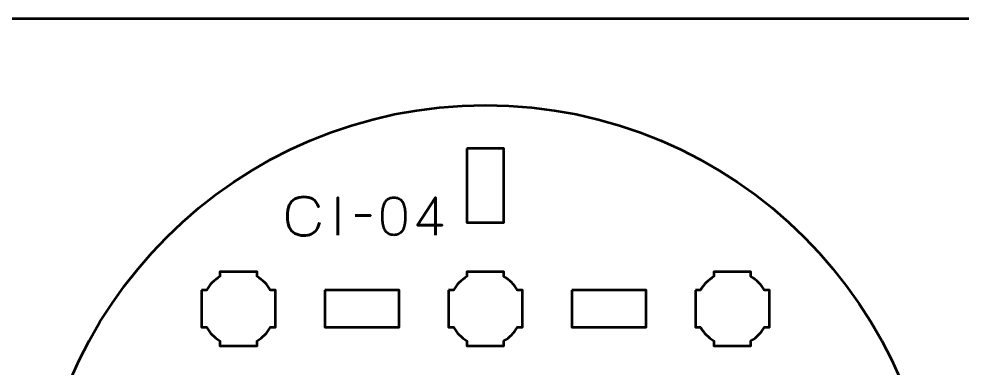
# Model space of a CAD drawing. Header units: centimetres. Extents: x -21 to 0, y -29.7 to 0.
# Drawn here: x -15.78 to -8.14, y -2.83 to 0 of the extents above; entities that cross this region are included whole.
import ezdxf

# ---------------------------------------------------------------- set-up
doc = ezdxf.new("R2010")
doc.units = ezdxf.units.CM
doc.header["$MEASUREMENT"] = 0
doc.layers.add('Layer 1', color=7, linetype='Continuous')

msp = doc.modelspace()

# ---------------------------------------------------------------- linework, layer by layer
at = {"layer": 'Layer 1', "color": 114, "lineweight": 53}
msp.add_ellipse((-11.99999, -4.35), major_axis=(0, 3.65), ratio=1, dxfattribs=at)
at = {"layer": 'Layer 1', "color": 22, "lineweight": 53}
msp.add_open_spline([(-21.00003, -29.19995), (-21.00003, -29.19995), (-21.00003, -0.49992), (-21.00003, -0.49992), (-21.00003, -0.49992), (-21.00003, -0.22295), (-20.77694, 0.00004), (-20.49994, 0.00004), (-20.49994, 0.00004), (-20.49994, 0.00004), (-0.50008, 0.00004), (-0.50008, 0.00004), (-0.50008, 0.00004), (-0.22294, 0.00004), (0.00002, -0.22295), (0.00002, -0.49992), (0.00002, -0.49992), (0.00002, -0.49992), (0.00002, -29.19995), (0.00002, -29.19995), (0.00002, -29.19995), (0.00002, -29.47695), (-0.22294, -29.70004), (-0.50008, -29.70004), (-0.50008, -29.70004), (-0.50008, -29.70004), (-20.49994, -29.70004), (-20.49994, -29.70004), (-20.49994, -29.70004), (-20.77694, -29.70004), (-21.00003, -29.47695), (-21.00003, -29.19995)], degree=3, knots=[0, 0, 0, 0, 0.125, 0.125, 0.125, 0.125, 0.25, 0.25, 0.25, 0.25, 0.375, 0.375, 0.375, 0.375, 0.5, 0.5, 0.5, 0.5, 0.625, 0.625, 0.625, 0.625, 0.75, 0.75, 0.75, 0.75, 0.875, 0.875, 0.875, 0.875, 1, 1, 1, 1], dxfattribs=at)
at = {"layer": 'Layer 1', "lineweight": 53}
for points, knots in [([(-12.15003, -1.04995), (-12.15003, -1.04995), (-11.85003, -1.04995), (-11.85003, -1.04995), (-11.85003, -1.04995), (-11.85003, -1.04995), (-11.85003, -1.64995), (-11.85003, -1.64995), (-11.85003, -1.64995), (-11.85003, -1.64995), (-12.15003, -1.64995), (-12.15003, -1.64995), (-12.15003, -1.64995), (-12.15003, -1.64995), (-12.15003, -1.04995), (-12.15003, -1.04995)], [0, 0, 0, 0, 0.25, 0.25, 0.25, 0.25, 0.5, 0.5, 0.5, 0.5, 0.75, 0.75, 0.75, 0.75, 1, 1, 1, 1]), ([(-14.29999, -2.19994), (-14.29999, -2.19994), (-14.25979, -2.19994), (-14.25979, -2.19994), (-14.25979, -2.19994), (-14.23346, -2.15442), (-14.1955, -2.11649), (-14.14999, -2.09016), (-14.14999, -2.09016), (-14.14999, -2.09016), (-14.14999, -2.04994), (-14.14999, -2.04994), (-14.14999, -2.04994), (-14.14999, -2.04994), (-13.84999, -2.04994), (-13.84999, -2.04994), (-13.84999, -2.04994), (-13.84999, -2.04994), (-13.84999, -2.09013), (-13.84999, -2.09013), (-13.84999, -2.09013), (-13.80446, -2.11646), (-13.76647, -2.15441), (-13.74011, -2.19994), (-13.74011, -2.19994), (-13.74011, -2.19994), (-13.69999, -2.19994), (-13.69999, -2.19994), (-13.69999, -2.19994), (-13.69999, -2.19994), (-13.69999, -2.34536), (-13.69999, -2.34536), (-13.69999, -2.34536), (-13.69999, -2.34536), (-13.69993, -2.35001), (-13.69993, -2.35001), (-13.69993, -2.35001), (-13.69993, -2.35001), (-13.69999, -2.35465), (-13.69999, -2.35465), (-13.69999, -2.35465), (-13.69999, -2.35465), (-13.69999, -2.49994), (-13.69999, -2.49994), (-13.69999, -2.49994), (-13.69999, -2.49994), (-13.74006, -2.49994), (-13.74006, -2.49994), (-13.74006, -2.49994), (-13.76641, -2.54551), (-13.80441, -2.58352), (-13.84999, -2.60988), (-13.84999, -2.60988), (-13.84999, -2.60988), (-13.84999, -2.64994), (-13.84999, -2.64994), (-13.84999, -2.64994), (-13.84999, -2.64994), (-13.99327, -2.64994), (-13.99327, -2.64994), (-13.99327, -2.64994), (-13.99327, -2.64994), (-13.99994, -2.65002), (-13.99994, -2.65002), (-13.99994, -2.65002), (-13.99994, -2.65002), (-14.00662, -2.64994), (-14.00662, -2.64994), (-14.00662, -2.64994), (-14.00662, -2.64994), (-14.14999, -2.64994), (-14.14999, -2.64994), (-14.14999, -2.64994), (-14.14999, -2.64994), (-14.14999, -2.60984), (-14.14999, -2.60984), (-14.14999, -2.60984), (-14.19553, -2.58348), (-14.23351, -2.54549), (-14.25984, -2.49994), (-14.25984, -2.49994), (-14.25984, -2.49994), (-14.29999, -2.49994), (-14.29999, -2.49994), (-14.29999, -2.49994), (-14.29999, -2.49994), (-14.29999, -2.19994), (-14.29999, -2.19994)], [0, 0, 0, 0, 0.0454545, 0.0454545, 0.0454545, 0.0454545, 0.0909091, 0.0909091, 0.0909091, 0.0909091, 0.1363636, 0.1363636, 0.1363636, 0.1363636, 0.1818182, 0.1818182, 0.1818182, 0.1818182, 0.2272727, 0.2272727, 0.2272727, 0.2272727, 0.2727273, 0.2727273, 0.2727273, 0.2727273, 0.3181818, 0.3181818, 0.3181818, 0.3181818, 0.3636364, 0.3636364, 0.3636364, 0.3636364, 0.4090909, 0.4090909, 0.4090909, 0.4090909, 0.4545455, 0.4545455, 0.4545455, 0.4545455, 0.5, 0.5, 0.5, 0.5, 0.5454545, 0.5454545, 0.5454545, 0.5454545, 0.5909091, 0.5909091, 0.5909091, 0.5909091, 0.6363636, 0.6363636, 0.6363636, 0.6363636, 0.6818182, 0.6818182, 0.6818182, 0.6818182, 0.7272727, 0.7272727, 0.7272727, 0.7272727, 0.7727273, 0.7727273, 0.7727273, 0.7727273, 0.8181818, 0.8181818, 0.8181818, 0.8181818, 0.8636364, 0.8636364, 0.8636364, 0.8636364, 0.9090909, 0.9090909, 0.9090909, 0.9090909, 0.9545455, 0.9545455, 0.9545455, 0.9545455, 1, 1, 1, 1]), ([(-12.29999, -2.19994), (-12.29999, -2.19994), (-12.25979, -2.19994), (-12.25979, -2.19994), (-12.25979, -2.19994), (-12.23346, -2.15442), (-12.1955, -2.11649), (-12.14999, -2.09016), (-12.14999, -2.09016), (-12.14999, -2.09016), (-12.14999, -2.04994), (-12.14999, -2.04994), (-12.14999, -2.04994), (-12.14999, -2.04994), (-11.84999, -2.04994), (-11.84999, -2.04994), (-11.84999, -2.04994), (-11.84999, -2.04994), (-11.84999, -2.09013), (-11.84999, -2.09013), (-11.84999, -2.09013), (-11.80446, -2.11646), (-11.76647, -2.15441), (-11.74011, -2.19994), (-11.74011, -2.19994), (-11.74011, -2.19994), (-11.69999, -2.19994), (-11.69999, -2.19994), (-11.69999, -2.19994), (-11.69999, -2.19994), (-11.69999, -2.34536), (-11.69999, -2.34536), (-11.69999, -2.34536), (-11.69999, -2.34536), (-11.69993, -2.35001), (-11.69993, -2.35001), (-11.69993, -2.35001), (-11.69993, -2.35001), (-11.69999, -2.35465), (-11.69999, -2.35465), (-11.69999, -2.35465), (-11.69999, -2.35465), (-11.69999, -2.49994), (-11.69999, -2.49994), (-11.69999, -2.49994), (-11.69999, -2.49994), (-11.74006, -2.49994), (-11.74006, -2.49994), (-11.74006, -2.49994), (-11.76641, -2.54551), (-11.80441, -2.58352), (-11.84999, -2.60988), (-11.84999, -2.60988), (-11.84999, -2.60988), (-11.84999, -2.64994), (-11.84999, -2.64994), (-11.84999, -2.64994), (-11.84999, -2.64994), (-11.99327, -2.64994), (-11.99327, -2.64994), (-11.99327, -2.64994), (-11.99327, -2.64994), (-11.99994, -2.65002), (-11.99994, -2.65002), (-11.99994, -2.65002), (-11.99994, -2.65002), (-12.00662, -2.64994), (-12.00662, -2.64994), (-12.00662, -2.64994), (-12.00662, -2.64994), (-12.14999, -2.64994), (-12.14999, -2.64994), (-12.14999, -2.64994), (-12.14999, -2.64994), (-12.14999, -2.60984), (-12.14999, -2.60984), (-12.14999, -2.60984), (-12.19553, -2.58348), (-12.23351, -2.54549), (-12.25984, -2.49994), (-12.25984, -2.49994), (-12.25984, -2.49994), (-12.29999, -2.49994), (-12.29999, -2.49994), (-12.29999, -2.49994), (-12.29999, -2.49994), (-12.29999, -2.19994), (-12.29999, -2.19994)], [0, 0, 0, 0, 0.0454545, 0.0454545, 0.0454545, 0.0454545, 0.0909091, 0.0909091, 0.0909091, 0.0909091, 0.1363636, 0.1363636, 0.1363636, 0.1363636, 0.1818182, 0.1818182, 0.1818182, 0.1818182, 0.2272727, 0.2272727, 0.2272727, 0.2272727, 0.2727273, 0.2727273, 0.2727273, 0.2727273, 0.3181818, 0.3181818, 0.3181818, 0.3181818, 0.3636364, 0.3636364, 0.3636364, 0.3636364, 0.4090909, 0.4090909, 0.4090909, 0.4090909, 0.4545455, 0.4545455, 0.4545455, 0.4545455, 0.5, 0.5, 0.5, 0.5, 0.5454545, 0.5454545, 0.5454545, 0.5454545, 0.5909091, 0.5909091, 0.5909091, 0.5909091, 0.6363636, 0.6363636, 0.6363636, 0.6363636, 0.6818182, 0.6818182, 0.6818182, 0.6818182, 0.7272727, 0.7272727, 0.7272727, 0.7272727, 0.7727273, 0.7727273, 0.7727273, 0.7727273, 0.8181818, 0.8181818, 0.8181818, 0.8181818, 0.8636364, 0.8636364, 0.8636364, 0.8636364, 0.9090909, 0.9090909, 0.9090909, 0.9090909, 0.9545455, 0.9545455, 0.9545455, 0.9545455, 1, 1, 1, 1]), ([(-10.29999, -2.19994), (-10.29999, -2.19994), (-10.25979, -2.19994), (-10.25979, -2.19994), (-10.25979, -2.19994), (-10.23346, -2.15442), (-10.1955, -2.11649), (-10.14999, -2.09016), (-10.14999, -2.09016), (-10.14999, -2.09016), (-10.14999, -2.04994), (-10.14999, -2.04994), (-10.14999, -2.04994), (-10.14999, -2.04994), (-9.84999, -2.04994), (-9.84999, -2.04994), (-9.84999, -2.04994), (-9.84999, -2.04994), (-9.84999, -2.09013), (-9.84999, -2.09013), (-9.84999, -2.09013), (-9.80446, -2.11646), (-9.76647, -2.15441), (-9.74011, -2.19994), (-9.74011, -2.19994), (-9.74011, -2.19994), (-9.69999, -2.19994), (-9.69999, -2.19994), (-9.69999, -2.19994), (-9.69999, -2.19994), (-9.69999, -2.34536), (-9.69999, -2.34536), (-9.69999, -2.34536), (-9.69999, -2.34536), (-9.69993, -2.35001), (-9.69993, -2.35001), (-9.69993, -2.35001), (-9.69993, -2.35001), (-9.69999, -2.35465), (-9.69999, -2.35465), (-9.69999, -2.35465), (-9.69999, -2.35465), (-9.69999, -2.49994), (-9.69999, -2.49994), (-9.69999, -2.49994), (-9.69999, -2.49994), (-9.74006, -2.49994), (-9.74006, -2.49994), (-9.74006, -2.49994), (-9.76641, -2.54551), (-9.80441, -2.58352), (-9.84999, -2.60988), (-9.84999, -2.60988), (-9.84999, -2.60988), (-9.84999, -2.64994), (-9.84999, -2.64994), (-9.84999, -2.64994), (-9.84999, -2.64994), (-9.99327, -2.64994), (-9.99327, -2.64994), (-9.99327, -2.64994), (-9.99327, -2.64994), (-9.99994, -2.65002), (-9.99994, -2.65002), (-9.99994, -2.65002), (-9.99994, -2.65002), (-10.00662, -2.64994), (-10.00662, -2.64994), (-10.00662, -2.64994), (-10.00662, -2.64994), (-10.14999, -2.64994), (-10.14999, -2.64994), (-10.14999, -2.64994), (-10.14999, -2.64994), (-10.14999, -2.60984), (-10.14999, -2.60984), (-10.14999, -2.60984), (-10.19553, -2.58348), (-10.23351, -2.54549), (-10.25984, -2.49994), (-10.25984, -2.49994), (-10.25984, -2.49994), (-10.29999, -2.49994), (-10.29999, -2.49994), (-10.29999, -2.49994), (-10.29999, -2.49994), (-10.29999, -2.19994), (-10.29999, -2.19994)], [0, 0, 0, 0, 0.0454545, 0.0454545, 0.0454545, 0.0454545, 0.0909091, 0.0909091, 0.0909091, 0.0909091, 0.1363636, 0.1363636, 0.1363636, 0.1363636, 0.1818182, 0.1818182, 0.1818182, 0.1818182, 0.2272727, 0.2272727, 0.2272727, 0.2272727, 0.2727273, 0.2727273, 0.2727273, 0.2727273, 0.3181818, 0.3181818, 0.3181818, 0.3181818, 0.3636364, 0.3636364, 0.3636364, 0.3636364, 0.4090909, 0.4090909, 0.4090909, 0.4090909, 0.4545455, 0.4545455, 0.4545455, 0.4545455, 0.5, 0.5, 0.5, 0.5, 0.5454545, 0.5454545, 0.5454545, 0.5454545, 0.5909091, 0.5909091, 0.5909091, 0.5909091, 0.6363636, 0.6363636, 0.6363636, 0.6363636, 0.6818182, 0.6818182, 0.6818182, 0.6818182, 0.7272727, 0.7272727, 0.7272727, 0.7272727, 0.7727273, 0.7727273, 0.7727273, 0.7727273, 0.8181818, 0.8181818, 0.8181818, 0.8181818, 0.8636364, 0.8636364, 0.8636364, 0.8636364, 0.9090909, 0.9090909, 0.9090909, 0.9090909, 0.9545455, 0.9545455, 0.9545455, 0.9545455, 1, 1, 1, 1]), ([(-13.29998, -2.19993), (-13.29998, -2.19993), (-12.69997, -2.19993), (-12.69997, -2.19993), (-12.69997, -2.19993), (-12.69997, -2.19993), (-12.69997, -2.49993), (-12.69997, -2.49993), (-12.69997, -2.49993), (-12.69997, -2.49993), (-13.29998, -2.49993), (-13.29998, -2.49993), (-13.29998, -2.49993), (-13.29998, -2.49993), (-13.29998, -2.19993), (-13.29998, -2.19993)], [0, 0, 0, 0, 0.25, 0.25, 0.25, 0.25, 0.5, 0.5, 0.5, 0.5, 0.75, 0.75, 0.75, 0.75, 1, 1, 1, 1]), ([(-11.29991, -2.19993), (-11.29991, -2.19993), (-10.69991, -2.19993), (-10.69991, -2.19993), (-10.69991, -2.19993), (-10.69991, -2.19993), (-10.69991, -2.49993), (-10.69991, -2.49993), (-10.69991, -2.49993), (-10.69991, -2.49993), (-11.29991, -2.49993), (-11.29991, -2.49993), (-11.29991, -2.49993), (-11.29991, -2.49993), (-11.29991, -2.19993), (-11.29991, -2.19993)], [0, 0, 0, 0, 0.25, 0.25, 0.25, 0.25, 0.5, 0.5, 0.5, 0.5, 0.75, 0.75, 0.75, 0.75, 1, 1, 1, 1])]:
    msp.add_open_spline(points, degree=3, knots=knots, dxfattribs=at)
at = {"layer": 'Layer 1', "color": 30, "lineweight": 53}
for points, knots in [([(-13.345, -1.65033), (-13.34952, -1.67453), (-13.35742, -1.6945), (-13.3685, -1.71016), (-13.3685, -1.71016), (-13.37964, -1.72576), (-13.3939, -1.73733), (-13.41125, -1.74488), (-13.41125, -1.74488), (-13.42854, -1.75243), (-13.44886, -1.75624), (-13.472, -1.75617), (-13.472, -1.75617), (-13.50015, -1.75624), (-13.52407, -1.7508), (-13.54369, -1.73973), (-13.54369, -1.73973), (-13.5633, -1.72872), (-13.57826, -1.71172), (-13.58856, -1.68865), (-13.58856, -1.68865), (-13.59886, -1.66557), (-13.60401, -1.63601), (-13.60408, -1.59996), (-13.60408, -1.59996), (-13.60401, -1.56405), (-13.59886, -1.53455), (-13.58856, -1.51148), (-13.58856, -1.51148), (-13.57826, -1.48841), (-13.5633, -1.47134), (-13.54369, -1.46026), (-13.54369, -1.46026), (-13.52407, -1.44918), (-13.50015, -1.44368), (-13.472, -1.44375), (-13.472, -1.44375), (-13.44187, -1.44368), (-13.41662, -1.4501), (-13.3963, -1.46301), (-13.3963, -1.46301), (-13.37605, -1.47592), (-13.36116, -1.49589), (-13.35178, -1.52291), (-13.35178, -1.52291), (-13.36116, -1.49589), (-13.37605, -1.47592), (-13.3963, -1.46301), (-13.3963, -1.46301), (-13.41662, -1.4501), (-13.44187, -1.44368), (-13.472, -1.44375), (-13.472, -1.44375), (-13.50015, -1.44368), (-13.52407, -1.44918), (-13.54369, -1.46026), (-13.54369, -1.46026), (-13.5633, -1.47134), (-13.57826, -1.48841), (-13.58856, -1.51148), (-13.58856, -1.51148), (-13.59886, -1.53455), (-13.60401, -1.56405), (-13.60408, -1.59996), (-13.60408, -1.59996), (-13.60401, -1.63601), (-13.59886, -1.66557), (-13.58856, -1.68865), (-13.58856, -1.68865), (-13.57826, -1.71172), (-13.5633, -1.72872), (-13.54369, -1.73973), (-13.54369, -1.73973), (-13.52407, -1.7508), (-13.50015, -1.75624), (-13.472, -1.75617), (-13.472, -1.75617), (-13.44886, -1.75624), (-13.42854, -1.75243), (-13.41125, -1.74488), (-13.41125, -1.74488), (-13.3939, -1.73733), (-13.37964, -1.72576), (-13.3685, -1.71016), (-13.3685, -1.71016), (-13.35742, -1.6945), (-13.34952, -1.67453), (-13.345, -1.65033)], [0, 0, 0, 0, 0.0454545, 0.0454545, 0.0454545, 0.0454545, 0.0909091, 0.0909091, 0.0909091, 0.0909091, 0.1363636, 0.1363636, 0.1363636, 0.1363636, 0.1818182, 0.1818182, 0.1818182, 0.1818182, 0.2272727, 0.2272727, 0.2272727, 0.2272727, 0.2727273, 0.2727273, 0.2727273, 0.2727273, 0.3181818, 0.3181818, 0.3181818, 0.3181818, 0.3636364, 0.3636364, 0.3636364, 0.3636364, 0.4090909, 0.4090909, 0.4090909, 0.4090909, 0.4545455, 0.4545455, 0.4545455, 0.4545455, 0.5, 0.5, 0.5, 0.5, 0.5454545, 0.5454545, 0.5454545, 0.5454545, 0.5909091, 0.5909091, 0.5909091, 0.5909091, 0.6363636, 0.6363636, 0.6363636, 0.6363636, 0.6818182, 0.6818182, 0.6818182, 0.6818182, 0.7272727, 0.7272727, 0.7272727, 0.7272727, 0.7727273, 0.7727273, 0.7727273, 0.7727273, 0.8181818, 0.8181818, 0.8181818, 0.8181818, 0.8636364, 0.8636364, 0.8636364, 0.8636364, 0.9090909, 0.9090909, 0.9090909, 0.9090909, 0.9545455, 0.9545455, 0.9545455, 0.9545455, 1, 1, 1, 1]), ([(-13.19514, -1.75278), (-13.19514, -1.75278), (-13.19514, -1.44756), (-13.19514, -1.44756), (-13.19514, -1.44756), (-13.19514, -1.44756), (-13.19514, -1.75278), (-13.19514, -1.75278)], [0, 0, 0, 0, 0.5, 0.5, 0.5, 0.5, 1, 1, 1, 1]), ([(-12.74175, -1.75278), (-12.72694, -1.75271), (-12.71417, -1.7501), (-12.70351, -1.74502), (-12.70351, -1.74502), (-12.69293, -1.73994), (-12.68411, -1.73267), (-12.67706, -1.72343), (-12.67706, -1.72343), (-12.67007, -1.71412), (-12.66457, -1.70311), (-12.66048, -1.69041), (-12.66048, -1.69041), (-12.65645, -1.67771), (-12.65356, -1.66381), (-12.65194, -1.64857), (-12.65194, -1.64857), (-12.65024, -1.63333), (-12.6494, -1.61731), (-12.64947, -1.60038), (-12.64947, -1.60038), (-12.6494, -1.58352), (-12.65024, -1.5675), (-12.65194, -1.55233), (-12.65194, -1.55233), (-12.65356, -1.53716), (-12.65645, -1.52319), (-12.66048, -1.51049), (-12.66048, -1.51049), (-12.66457, -1.49786), (-12.67007, -1.48686), (-12.67706, -1.47747), (-12.67706, -1.47747), (-12.68411, -1.46816), (-12.69293, -1.46089), (-12.70351, -1.45581), (-12.70351, -1.45581), (-12.71417, -1.45066), (-12.72694, -1.44805), (-12.74175, -1.44798), (-12.74175, -1.44798), (-12.75657, -1.44805), (-12.76934, -1.45066), (-12.78, -1.45581), (-12.78, -1.45581), (-12.79058, -1.46089), (-12.7994, -1.46816), (-12.80645, -1.47747), (-12.80645, -1.47747), (-12.81344, -1.48686), (-12.81894, -1.49786), (-12.82303, -1.51049), (-12.82303, -1.51049), (-12.82706, -1.52319), (-12.82995, -1.53716), (-12.83157, -1.55233), (-12.83157, -1.55233), (-12.83326, -1.5675), (-12.83411, -1.58352), (-12.83404, -1.60038), (-12.83404, -1.60038), (-12.83411, -1.61731), (-12.83326, -1.63333), (-12.83157, -1.64857), (-12.83157, -1.64857), (-12.82995, -1.66381), (-12.82706, -1.67771), (-12.82303, -1.69041), (-12.82303, -1.69041), (-12.81894, -1.70311), (-12.81344, -1.71412), (-12.80645, -1.72343), (-12.80645, -1.72343), (-12.7994, -1.73267), (-12.79058, -1.73994), (-12.78, -1.74502), (-12.78, -1.74502), (-12.76934, -1.7501), (-12.75657, -1.75271), (-12.74175, -1.75278)], [0, 0, 0, 0, 0.05, 0.05, 0.05, 0.05, 0.1, 0.1, 0.1, 0.1, 0.15, 0.15, 0.15, 0.15, 0.2, 0.2, 0.2, 0.2, 0.25, 0.25, 0.25, 0.25, 0.3, 0.3, 0.3, 0.3, 0.35, 0.35, 0.35, 0.35, 0.4, 0.4, 0.4, 0.4, 0.45, 0.45, 0.45, 0.45, 0.5, 0.5, 0.5, 0.5, 0.55, 0.55, 0.55, 0.55, 0.6, 0.6, 0.6, 0.6, 0.65, 0.65, 0.65, 0.65, 0.7, 0.7, 0.7, 0.7, 0.75, 0.75, 0.75, 0.75, 0.8, 0.8, 0.8, 0.8, 0.85, 0.85, 0.85, 0.85, 0.9, 0.9, 0.9, 0.9, 0.95, 0.95, 0.95, 0.95, 1, 1, 1, 1]), ([(-12.74175, -1.75278), (-12.72694, -1.75271), (-12.71417, -1.7501), (-12.70351, -1.74502), (-12.70351, -1.74502), (-12.69293, -1.73994), (-12.68411, -1.73267), (-12.67706, -1.72343), (-12.67706, -1.72343), (-12.67007, -1.71412), (-12.66457, -1.70311), (-12.66048, -1.69041), (-12.66048, -1.69041), (-12.65645, -1.67771), (-12.65356, -1.66381), (-12.65194, -1.64857), (-12.65194, -1.64857), (-12.65024, -1.63333), (-12.6494, -1.61731), (-12.64947, -1.60038), (-12.64947, -1.60038), (-12.6494, -1.58352), (-12.65024, -1.5675), (-12.65194, -1.55233), (-12.65194, -1.55233), (-12.65356, -1.53716), (-12.65645, -1.52319), (-12.66048, -1.51049), (-12.66048, -1.51049), (-12.66457, -1.49786), (-12.67007, -1.48686), (-12.67706, -1.47747), (-12.67706, -1.47747), (-12.68411, -1.46816), (-12.69293, -1.46089), (-12.70351, -1.45581), (-12.70351, -1.45581), (-12.71417, -1.45066), (-12.72694, -1.44805), (-12.74175, -1.44798), (-12.74175, -1.44798), (-12.75657, -1.44805), (-12.76934, -1.45066), (-12.78, -1.45581), (-12.78, -1.45581), (-12.79058, -1.46089), (-12.7994, -1.46816), (-12.80645, -1.47747), (-12.80645, -1.47747), (-12.81344, -1.48686), (-12.81894, -1.49786), (-12.82303, -1.51049), (-12.82303, -1.51049), (-12.82706, -1.52319), (-12.82995, -1.53716), (-12.83157, -1.55233), (-12.83157, -1.55233), (-12.83326, -1.5675), (-12.83411, -1.58352), (-12.83404, -1.60038), (-12.83404, -1.60038), (-12.83411, -1.61731), (-12.83326, -1.63333), (-12.83157, -1.64857), (-12.83157, -1.64857), (-12.82995, -1.66381), (-12.82706, -1.67771), (-12.82303, -1.69041), (-12.82303, -1.69041), (-12.81894, -1.70311), (-12.81344, -1.71412), (-12.80645, -1.72343), (-12.80645, -1.72343), (-12.7994, -1.73267), (-12.79058, -1.73994), (-12.78, -1.74502), (-12.78, -1.74502), (-12.76934, -1.7501), (-12.75657, -1.75271), (-12.74175, -1.75278)], [0, 0, 0, 0, 0.05, 0.05, 0.05, 0.05, 0.1, 0.1, 0.1, 0.1, 0.15, 0.15, 0.15, 0.15, 0.2, 0.2, 0.2, 0.2, 0.25, 0.25, 0.25, 0.25, 0.3, 0.3, 0.3, 0.3, 0.35, 0.35, 0.35, 0.35, 0.4, 0.4, 0.4, 0.4, 0.45, 0.45, 0.45, 0.45, 0.5, 0.5, 0.5, 0.5, 0.55, 0.55, 0.55, 0.55, 0.6, 0.6, 0.6, 0.6, 0.65, 0.65, 0.65, 0.65, 0.7, 0.7, 0.7, 0.7, 0.75, 0.75, 0.75, 0.75, 0.8, 0.8, 0.8, 0.8, 0.85, 0.85, 0.85, 0.85, 0.9, 0.9, 0.9, 0.9, 0.95, 0.95, 0.95, 0.95, 1, 1, 1, 1]), ([(-12.40521, -1.75278), (-12.40521, -1.75278), (-12.40521, -1.44756), (-12.40521, -1.44756), (-12.40521, -1.44756), (-12.40521, -1.44756), (-12.54914, -1.6715), (-12.54914, -1.6715), (-12.54914, -1.6715), (-12.54914, -1.6715), (-12.35102, -1.6715), (-12.35102, -1.6715), (-12.35102, -1.6715), (-12.35102, -1.6715), (-12.54914, -1.6715), (-12.54914, -1.6715), (-12.54914, -1.6715), (-12.54914, -1.6715), (-12.40521, -1.44756), (-12.40521, -1.44756), (-12.40521, -1.44756), (-12.40521, -1.44756), (-12.40521, -1.75278), (-12.40521, -1.75278)], [0, 0, 0, 0, 0.1666667, 0.1666667, 0.1666667, 0.1666667, 0.3333333, 0.3333333, 0.3333333, 0.3333333, 0.5, 0.5, 0.5, 0.5, 0.6666667, 0.6666667, 0.6666667, 0.6666667, 0.8333333, 0.8333333, 0.8333333, 0.8333333, 1, 1, 1, 1]), ([(-13.05417, -1.59318), (-13.05417, -1.59318), (-12.93098, -1.59318), (-12.93098, -1.59318), (-12.93098, -1.59318), (-12.93098, -1.59318), (-13.05417, -1.59318), (-13.05417, -1.59318)], [0, 0, 0, 0, 0.5, 0.5, 0.5, 0.5, 1, 1, 1, 1])]:
    msp.add_open_spline(points, degree=3, knots=knots, dxfattribs=at)

doc.saveas('drawing.dxf')
